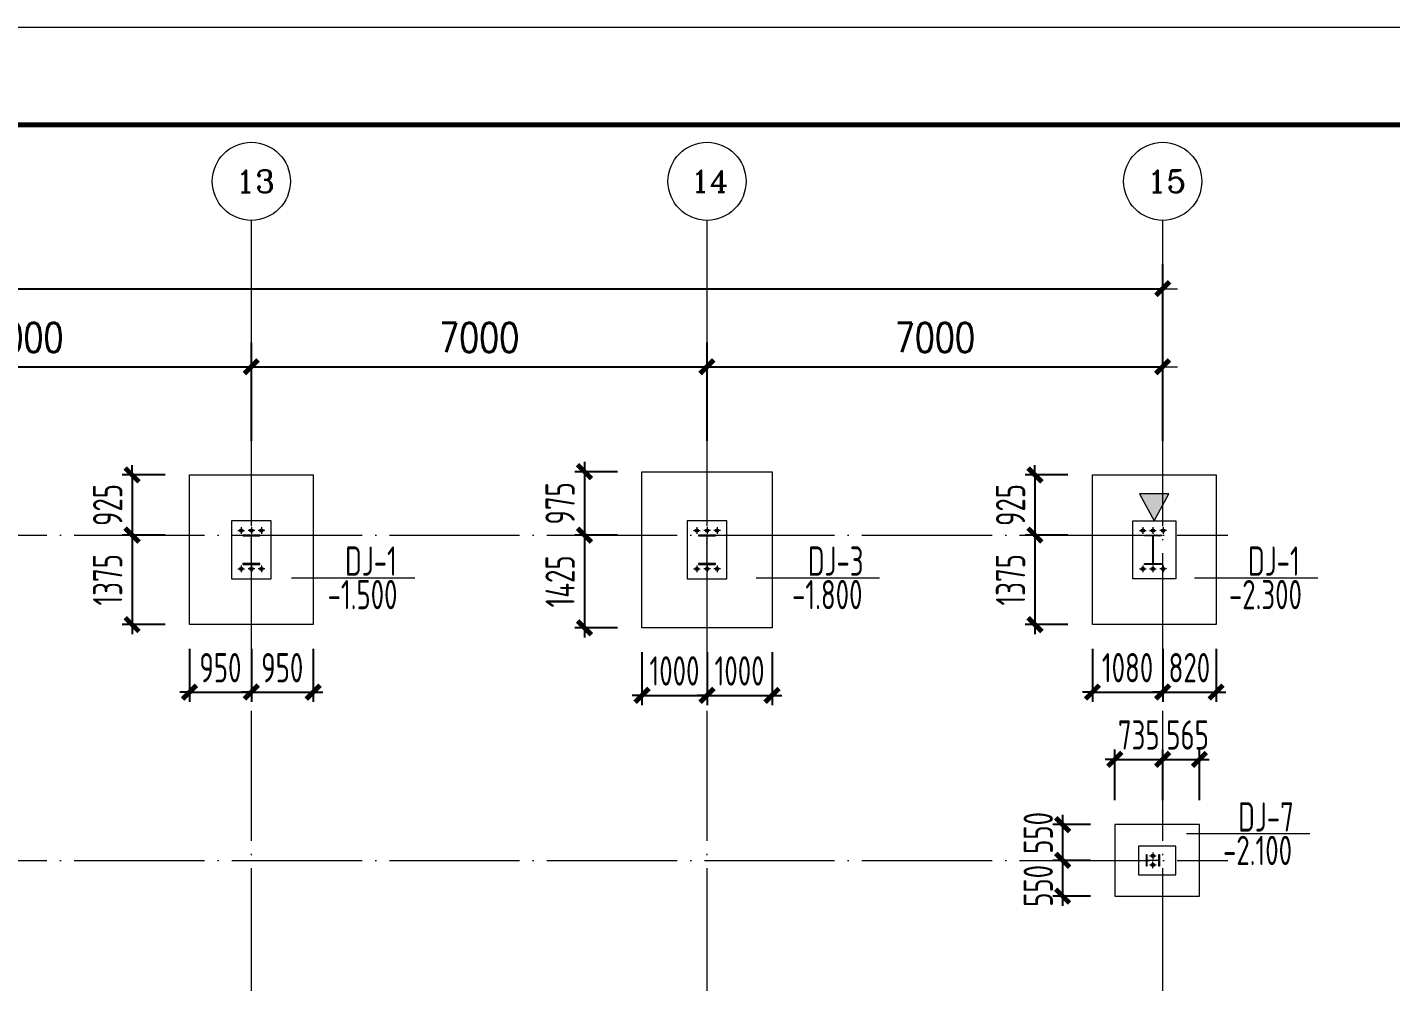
# Model space of a CAD drawing. Header units: millimetres. Extents: x 19781 to 898973, y -947928 to -267362.
# Drawn here: x 117300 to 138245, y -336363 to -321690 of the extents above; entities that cross this region are included whole.
import ezdxf
from ezdxf.enums import TextEntityAlignment as Align

# ---------------------------------------------------------------- set-up
doc = ezdxf.new("R2010")
doc.units = ezdxf.units.MM
doc.header["$LTSCALE"] = 100
doc.linetypes.add('CENTERX2', pattern=[101.599999, 63.5, -12.7, 12.7, -12.7])
doc.linetypes.add('DOTE', pattern=[2.42, 2, -0.2, 0.02, -0.2])
doc.layers.get('0').update_dxf_attribs({"lineweight": 18})
for name, color, linetype, lineweight in [('10', 7, 'Continuous', 18), ('1000', 2, 'Continuous', 18), ('11000', 4, 'Continuous', 18), ('52', 2, 'Continuous', 18), ('AXIS', 3, 'Continuous', 18), ('AXIS_TEXT', 7, 'Continuous', 18), ('BORDER', 7, 'Continuous', 18), ('DIM', 3, 'Continuous', 18), ('DOTE', 1, 'DOTE', 18), ('JC', 7, 'Continuous', 18), ('数字', 3, 'Continuous', 20), ('轴线', 1, 'CENTERX2', 13), ('钢柱', 4, 'Continuous', 20)]:
    doc.layers.add(name, color=color, linetype=linetype, lineweight=lineweight)
doc.styles.add('_TCH_AXIS', font='complex.shx', dxfattribs={"bigfont": 'gbcbig.shx'})
doc.styles.add('COMPLEX', font='complex.shx', dxfattribs={"bigfont": 'gbcbig.shx'})
doc.styles.add('dim_font', font='simplex.shx', dxfattribs={"width": 0.8, "bigfont": 'gbcbig.shx'})
doc.styles.add('TSSD_REIN', font='tssdeng.shx', dxfattribs={"width": 0.7, "bigfont": 'hztxt.shx'})
doc.dimstyles.new('DIMN150', dxfattribs={"dimscale": 1.5, "dimtxt": 300, "dimasz": 1, "dimexe": 250, "dimexo": 300, "dimgap": 150, "dimtad": 1, "dimdec": 0, "dimzin": 0, "dimdsep": 46, "dimtxsty": 'dim_font', "dimblk": '_CAXARROW', "dimcen": 0.09, "dimdle": 2, "dimclrt": 7, "dimadec": 0, "dimazin": 0, "dimtfac": 1, "dimtdec": 0, "dimtix": 1, "dimtmove": 2, "dimatfit": 3, "dimfxl": 1, "dimtolj": 1, "dimtzin": 0, "dimarcsym": 0})
doc.dimstyles.new('TSSD_100_100', dxfattribs={"dimtxt": 300, "dimasz": 100, "dimexe": 100, "dimexo": 250, "dimgap": 100, "dimtad": 1, "dimdec": 0, "dimzin": 0, "dimdsep": 46, "dimtxsty": 'TSSD_REIN', "dimblk": 'ARCHTICK', "dimcen": 0, "dimdle": 100, "dimclrt": 7, "dimadec": 0, "dimazin": 0, "dimtfac": 1, "dimtdec": 0, "dimtix": 1, "dimtmove": 2, "dimatfit": 3, "dimfxl": 1, "dimtolj": 1, "dimtzin": 0, "dimarcsym": 0})
pattern_1 = [(45, (0, 0), (-7.0710678, 7.0710678), []), (45, (0, 2.5), (-7.0710678, 7.0710678), [])]

# ---------------------------------------------------------------- blocks, each defined once
blk = doc.blocks.new('_DIMX')
blk.add_line((-150, 0), (150, 0))
blk.add_lwpolyline([(-70, -70, 50, 50, 0), (70, 70, 50, 50, 0)], format="xyseb")
blk = doc.blocks.new('*X1421')
at = {"layer": 'AXIS', "color": 0, "lineweight": -2, "transparency": 16777216}
for p, q in [((113742, -328047), (113742, -326534)), ((120742, -328047), (120742, -326534)), ((113744, -326909), (120741, -326909))]:
    blk.add_line(p, q, dxfattribs=at)
at = {"layer": 'AXIS', "color": 0, "lineweight": -2, "transparency": 16777216, "xscale": 1.5, "yscale": 1.5, "zscale": 1.5, "rotation": 180}
blk.add_blockref('_DIMX', (113742, -326909), dxfattribs=at)
at = {"layer": 'AXIS', "color": 0, "lineweight": -2, "transparency": 16777216, "xscale": 1.5, "yscale": 1.5, "zscale": 1.5}
blk.add_blockref('_DIMX', (120742, -326909), dxfattribs=at)
at = {"layer": 'AXIS', "color": 7, "transparency": 16777216, "insert": (117242, -326459), "char_height": 450, "width": 3805.71, "attachment_point": 5, "style": 'dim_font'}
blk.add_mtext('7000', dxfattribs=at)
blk = doc.blocks.new('_CAXARROW')
blk.add_hatch(color=0).paths.add_polyline_path([(0, 0), (-1, 0.125), (-1, -0.125)], flags=0)
blk = doc.blocks.new('*X1422')
at = {"layer": 'AXIS', "color": 0, "lineweight": -2, "transparency": 16777216}
for p, q in [((120742, -328047), (120742, -326534)), ((127742, -328047), (127742, -326534)), ((120744, -326909), (127741, -326909))]:
    blk.add_line(p, q, dxfattribs=at)
at = {"layer": 'AXIS', "color": 0, "lineweight": -2, "transparency": 16777216, "xscale": 1.5, "yscale": 1.5, "zscale": 1.5, "rotation": 180}
blk.add_blockref('_DIMX', (120742, -326909), dxfattribs=at)
at = {"layer": 'AXIS', "color": 0, "lineweight": -2, "transparency": 16777216, "xscale": 1.5, "yscale": 1.5, "zscale": 1.5}
blk.add_blockref('_DIMX', (127742, -326909), dxfattribs=at)
at = {"layer": 'AXIS', "color": 7, "transparency": 16777216, "insert": (124242, -326459), "char_height": 450, "width": 3805.71, "attachment_point": 5, "style": 'dim_font'}
blk.add_mtext('7000', dxfattribs=at)
blk = doc.blocks.new('*X1423')
at = {"layer": 'AXIS', "color": 0, "lineweight": -2, "transparency": 16777216}
for p, q in [((127742, -328047), (127742, -326534)), ((134742, -328047), (134742, -326534)), ((127744, -326909), (134741, -326909))]:
    blk.add_line(p, q, dxfattribs=at)
at = {"layer": 'AXIS', "color": 0, "lineweight": -2, "transparency": 16777216, "xscale": 1.5, "yscale": 1.5, "zscale": 1.5, "rotation": 180}
blk.add_blockref('_DIMX', (127742, -326909), dxfattribs=at)
at = {"layer": 'AXIS', "color": 0, "lineweight": -2, "transparency": 16777216, "xscale": 1.5, "yscale": 1.5, "zscale": 1.5}
blk.add_blockref('_DIMX', (134742, -326909), dxfattribs=at)
at = {"layer": 'AXIS', "color": 7, "transparency": 16777216, "insert": (131242, -326459), "char_height": 450, "width": 3805.71, "attachment_point": 5, "style": 'dim_font'}
blk.add_mtext('7000', dxfattribs=at)
blk = doc.blocks.new('_AXISO')
blk.add_circle((0, 0), 0.5)
at = {"layer": 'AXIS_TEXT', "style": 'COMPLEX', "width": 1.04167}
blk.add_attdef('A', (-0.25, -0.28), '', height=0.56, dxfattribs=at)
blk = doc.blocks.new('*X1425')
at = {"layer": 'AXIS', "color": 0, "lineweight": -2, "transparency": 16777216}
for p, q in [((36742, -327747), (36742, -325334)), ((134742, -327747), (134742, -325334)), ((36744, -325709), (134741, -325709))]:
    blk.add_line(p, q, dxfattribs=at)
at = {"layer": 'AXIS', "color": 0, "lineweight": -2, "transparency": 16777216, "xscale": 1.5, "yscale": 1.5, "zscale": 1.5, "rotation": 180}
blk.add_blockref('_DIMX', (36742, -325709), dxfattribs=at)
at = {"layer": 'AXIS', "color": 0, "lineweight": -2, "transparency": 16777216, "xscale": 1.5, "yscale": 1.5, "zscale": 1.5}
blk.add_blockref('_DIMX', (134742, -325709), dxfattribs=at)
at = {"layer": 'AXIS', "color": 7, "transparency": 16777216, "insert": (85742, -325259), "char_height": 450, "width": 4834.29, "attachment_point": 5, "style": 'dim_font'}
blk.add_mtext('98000', dxfattribs=at)
blk = doc.blocks.new('_ArchTick_0')
at = {"color": 0, "linetype": 'ByBlock'}
blk.add_lwpolyline([(-0.71, -0.71, 0.5, 0.5, 0), (0.71, 0.71, 0.5, 0.5, 0)], format="xyseb", dxfattribs=at)
blk = doc.blocks.new('*X1633')
at = {"layer": 'DIM', "color": 0, "lineweight": -2, "ltscale": 100, "transparency": 16777216}
for p, q in [((118910, -329347), (118910, -331022)), ((119417, -329497), (118760, -329497)), ((119417, -330872), (118760, -330872))]:
    blk.add_line(p, q, dxfattribs=at)
at = {"layer": 'DIM', "color": 0, "lineweight": -2, "ltscale": 100, "transparency": 16777216, "xscale": 150, "yscale": 150, "zscale": 150}
for p, rotation in [((118910, -329497), 90), ((118910, -330872), 270)]:
    blk.add_blockref('_ArchTick_0', p, dxfattribs=dict(at, rotation=rotation))
at = {"layer": 'DIM', "color": 7, "ltscale": 100, "transparency": 16777216, "insert": (118535, -330184), "char_height": 450, "width": 3195, "attachment_point": 5, "rotation": 90, "style": 'TSSD_REIN'}
blk.add_mtext('1375', dxfattribs=at)
blk = doc.blocks.new('_ARCHTICK')
at = {"color": 0, "linetype": 'ByBlock', "const_width": 0.5}
blk.add_lwpolyline([(-0.5, -0.5), (0.5, 0.5)], dxfattribs=at)
blk = doc.blocks.new('*X1634')
at = {"layer": 'DIM', "color": 0, "lineweight": -2, "ltscale": 100, "transparency": 16777216}
for p, q in [((120742, -331247), (120742, -332060)), ((121692, -331247), (121692, -332060)), ((120742, -331910), (120592, -331910)), ((120742, -331910), (121692, -331910)), ((121692, -331910), (121842, -331910))]:
    blk.add_line(p, q, dxfattribs=at)
at = {"layer": 'DIM', "color": 0, "lineweight": -2, "ltscale": 100, "transparency": 16777216, "xscale": 150, "yscale": 150, "zscale": 150}
blk.add_blockref('_ArchTick_0', (120742, -331910), dxfattribs=at)
at = {"layer": 'DIM', "color": 0, "lineweight": -2, "ltscale": 100, "transparency": 16777216, "xscale": 150, "yscale": 150, "zscale": 150, "rotation": 180}
blk.add_blockref('_ArchTick_0', (121692, -331910), dxfattribs=at)
at = {"layer": 'DIM', "color": 7, "ltscale": 100, "transparency": 16777216, "insert": (121217, -331535), "char_height": 450, "width": 2430, "attachment_point": 5, "style": 'TSSD_REIN'}
blk.add_mtext('950', dxfattribs=at)
blk = doc.blocks.new('*X1635')
at = {"layer": 'DIM', "color": 0, "lineweight": -2, "ltscale": 100, "transparency": 16777216}
for p, q in [((119792, -331247), (119792, -332060)), ((120742, -331247), (120742, -332060)), ((119792, -331910), (119642, -331910)), ((119792, -331910), (120742, -331910)), ((120742, -331910), (120892, -331910))]:
    blk.add_line(p, q, dxfattribs=at)
at = {"layer": 'DIM', "color": 0, "lineweight": -2, "ltscale": 100, "transparency": 16777216, "xscale": 150, "yscale": 150, "zscale": 150}
blk.add_blockref('_ArchTick_0', (119792, -331910), dxfattribs=at)
at = {"layer": 'DIM', "color": 0, "lineweight": -2, "ltscale": 100, "transparency": 16777216, "xscale": 150, "yscale": 150, "zscale": 150, "rotation": 180}
blk.add_blockref('_ArchTick_0', (120742, -331910), dxfattribs=at)
at = {"layer": 'DIM', "color": 7, "ltscale": 100, "transparency": 16777216, "insert": (120267, -331535), "char_height": 450, "width": 2430, "attachment_point": 5, "style": 'TSSD_REIN'}
blk.add_mtext('950', dxfattribs=at)
blk = doc.blocks.new('*X1636')
at = {"layer": 'DIM', "color": 0, "lineweight": -2, "ltscale": 100, "transparency": 16777216}
for p, q in [((119417, -328572), (118760, -328572)), ((118910, -328572), (118910, -328422)), ((118910, -328572), (118910, -329497)), ((119417, -329497), (118760, -329497)), ((118910, -329497), (118910, -329647))]:
    blk.add_line(p, q, dxfattribs=at)
at = {"layer": 'DIM', "color": 0, "lineweight": -2, "ltscale": 100, "transparency": 16777216, "xscale": 150, "yscale": 150, "zscale": 150}
for p, rotation in [((118910, -328572), 270), ((118910, -329497), 90)]:
    blk.add_blockref('_ArchTick_0', p, dxfattribs=dict(at, rotation=rotation))
at = {"layer": 'DIM', "color": 7, "ltscale": 100, "transparency": 16777216, "insert": (118535, -329034), "char_height": 450, "width": 2430, "attachment_point": 5, "rotation": 90, "style": 'TSSD_REIN'}
blk.add_mtext('925', dxfattribs=at)
blk = doc.blocks.new('*X1671')
at = {"layer": 'DIM', "color": 0, "lineweight": -2, "ltscale": 100, "transparency": 16777216}
for p, q in [((125860, -329347), (125860, -331072)), ((126367, -329497), (125710, -329497)), ((126367, -330922), (125710, -330922))]:
    blk.add_line(p, q, dxfattribs=at)
at = {"layer": 'DIM', "color": 0, "lineweight": -2, "ltscale": 100, "transparency": 16777216, "xscale": 150, "yscale": 150, "zscale": 150}
for p, rotation in [((125860, -329497), 90), ((125860, -330922), 270)]:
    blk.add_blockref('_ArchTick_0', p, dxfattribs=dict(at, rotation=rotation))
at = {"layer": 'DIM', "color": 7, "ltscale": 100, "transparency": 16777216, "insert": (125485, -330209), "char_height": 450, "width": 3195, "attachment_point": 5, "rotation": 90, "style": 'TSSD_REIN'}
blk.add_mtext('1425', dxfattribs=at)
blk = doc.blocks.new('*X1672')
at = {"layer": 'DIM', "color": 0, "lineweight": -2, "ltscale": 100, "transparency": 16777216}
for p, q in [((127742, -331297), (127742, -332110)), ((128742, -331297), (128742, -332110)), ((127742, -331960), (127592, -331960)), ((127742, -331960), (128742, -331960)), ((128742, -331960), (128892, -331960))]:
    blk.add_line(p, q, dxfattribs=at)
at = {"layer": 'DIM', "color": 0, "lineweight": -2, "ltscale": 100, "transparency": 16777216, "xscale": 150, "yscale": 150, "zscale": 150}
blk.add_blockref('_ArchTick_0', (127742, -331960), dxfattribs=at)
at = {"layer": 'DIM', "color": 0, "lineweight": -2, "ltscale": 100, "transparency": 16777216, "xscale": 150, "yscale": 150, "zscale": 150, "rotation": 180}
blk.add_blockref('_ArchTick_0', (128742, -331960), dxfattribs=at)
at = {"layer": 'DIM', "color": 7, "ltscale": 100, "transparency": 16777216, "insert": (128242, -331585), "char_height": 450, "width": 3195, "attachment_point": 5, "style": 'TSSD_REIN'}
blk.add_mtext('1000', dxfattribs=at)
blk = doc.blocks.new('*X1673')
at = {"layer": 'DIM', "color": 0, "lineweight": -2, "ltscale": 100, "transparency": 16777216}
for p, q in [((126742, -331297), (126742, -332110)), ((127742, -331297), (127742, -332110)), ((126742, -331960), (126592, -331960)), ((126742, -331960), (127742, -331960)), ((127742, -331960), (127892, -331960))]:
    blk.add_line(p, q, dxfattribs=at)
at = {"layer": 'DIM', "color": 0, "lineweight": -2, "ltscale": 100, "transparency": 16777216, "xscale": 150, "yscale": 150, "zscale": 150}
blk.add_blockref('_ArchTick_0', (126742, -331960), dxfattribs=at)
at = {"layer": 'DIM', "color": 0, "lineweight": -2, "ltscale": 100, "transparency": 16777216, "xscale": 150, "yscale": 150, "zscale": 150, "rotation": 180}
blk.add_blockref('_ArchTick_0', (127742, -331960), dxfattribs=at)
at = {"layer": 'DIM', "color": 7, "ltscale": 100, "transparency": 16777216, "insert": (127242, -331585), "char_height": 450, "width": 3195, "attachment_point": 5, "style": 'TSSD_REIN'}
blk.add_mtext('1000', dxfattribs=at)
blk = doc.blocks.new('*X1674')
at = {"layer": 'DIM', "color": 0, "lineweight": -2, "ltscale": 100, "transparency": 16777216}
for p, q in [((125860, -328372), (125860, -329647)), ((126367, -328522), (125710, -328522)), ((126367, -329497), (125710, -329497))]:
    blk.add_line(p, q, dxfattribs=at)
at = {"layer": 'DIM', "color": 0, "lineweight": -2, "ltscale": 100, "transparency": 16777216, "xscale": 150, "yscale": 150, "zscale": 150}
for p, rotation in [((125860, -328522), 90), ((125860, -329497), 270)]:
    blk.add_blockref('_ArchTick_0', p, dxfattribs=dict(at, rotation=rotation))
at = {"layer": 'DIM', "color": 7, "ltscale": 100, "transparency": 16777216, "insert": (125485, -329009), "char_height": 450, "width": 2430, "attachment_point": 5, "rotation": 90, "style": 'TSSD_REIN'}
blk.add_mtext('975', dxfattribs=at)
blk = doc.blocks.new('*X1715')
at = {"layer": 'DIM', "color": 0, "lineweight": -2, "ltscale": 100, "transparency": 16777216}
for p, q in [((132780, -329347), (132780, -331022)), ((133287, -329497), (132630, -329497)), ((133287, -330872), (132630, -330872))]:
    blk.add_line(p, q, dxfattribs=at)
at = {"layer": 'DIM', "color": 0, "lineweight": -2, "ltscale": 100, "transparency": 16777216, "xscale": 150, "yscale": 150, "zscale": 150}
for p, rotation in [((132780, -329497), 90), ((132780, -330872), 270)]:
    blk.add_blockref('_ArchTick_0', p, dxfattribs=dict(at, rotation=rotation))
at = {"layer": 'DIM', "color": 7, "ltscale": 100, "transparency": 16777216, "insert": (132405, -330184), "char_height": 450, "width": 3195, "attachment_point": 5, "rotation": 90, "style": 'TSSD_REIN'}
blk.add_mtext('1375', dxfattribs=at)
blk = doc.blocks.new('*X1716')
at = {"layer": 'DIM', "color": 0, "lineweight": -2, "ltscale": 100, "transparency": 16777216}
for p, q in [((134742, -331247), (134742, -332060)), ((135562, -331247), (135562, -332060)), ((134742, -331910), (134592, -331910)), ((134742, -331910), (135562, -331910)), ((135562, -331910), (135712, -331910))]:
    blk.add_line(p, q, dxfattribs=at)
at = {"layer": 'DIM', "color": 0, "lineweight": -2, "ltscale": 100, "transparency": 16777216, "xscale": 150, "yscale": 150, "zscale": 150}
blk.add_blockref('_ArchTick_0', (134742, -331910), dxfattribs=at)
at = {"layer": 'DIM', "color": 0, "lineweight": -2, "ltscale": 100, "transparency": 16777216, "xscale": 150, "yscale": 150, "zscale": 150, "rotation": 180}
blk.add_blockref('_ArchTick_0', (135562, -331910), dxfattribs=at)
at = {"layer": 'DIM', "color": 7, "ltscale": 100, "transparency": 16777216, "insert": (135152, -331535), "char_height": 450, "width": 2430, "attachment_point": 5, "style": 'TSSD_REIN'}
blk.add_mtext('820', dxfattribs=at)
blk = doc.blocks.new('*X1717')
at = {"layer": 'DIM', "color": 0, "lineweight": -2, "ltscale": 100, "transparency": 16777216}
for p, q in [((133662, -331247), (133662, -332060)), ((134742, -331247), (134742, -332060)), ((133662, -331910), (133512, -331910)), ((133662, -331910), (134742, -331910)), ((134742, -331910), (134892, -331910))]:
    blk.add_line(p, q, dxfattribs=at)
at = {"layer": 'DIM', "color": 0, "lineweight": -2, "ltscale": 100, "transparency": 16777216, "xscale": 150, "yscale": 150, "zscale": 150}
blk.add_blockref('_ArchTick_0', (133662, -331910), dxfattribs=at)
at = {"layer": 'DIM', "color": 0, "lineweight": -2, "ltscale": 100, "transparency": 16777216, "xscale": 150, "yscale": 150, "zscale": 150, "rotation": 180}
blk.add_blockref('_ArchTick_0', (134742, -331910), dxfattribs=at)
at = {"layer": 'DIM', "color": 7, "ltscale": 100, "transparency": 16777216, "insert": (134202, -331535), "char_height": 450, "width": 3195, "attachment_point": 5, "style": 'TSSD_REIN'}
blk.add_mtext('1080', dxfattribs=at)
blk = doc.blocks.new('*X1718')
at = {"layer": 'DIM', "color": 0, "lineweight": -2, "ltscale": 100, "transparency": 16777216}
for p, q in [((133287, -328572), (132630, -328572)), ((132780, -328572), (132780, -328422)), ((132780, -328572), (132780, -329497)), ((133287, -329497), (132630, -329497)), ((132780, -329497), (132780, -329647))]:
    blk.add_line(p, q, dxfattribs=at)
at = {"layer": 'DIM', "color": 0, "lineweight": -2, "ltscale": 100, "transparency": 16777216, "xscale": 150, "yscale": 150, "zscale": 150}
for p, rotation in [((132780, -328572), 270), ((132780, -329497), 90)]:
    blk.add_blockref('_ArchTick_0', p, dxfattribs=dict(at, rotation=rotation))
at = {"layer": 'DIM', "color": 7, "ltscale": 100, "transparency": 16777216, "insert": (132405, -329034), "char_height": 450, "width": 2430, "attachment_point": 5, "rotation": 90, "style": 'TSSD_REIN'}
blk.add_mtext('925', dxfattribs=at)
blk = doc.blocks.new('*X1757')
at = {"layer": 'DIM', "color": 0, "lineweight": -2, "ltscale": 100, "transparency": 16777216}
for p, q in [((133205, -333797), (133205, -334647)), ((133632, -333947), (133055, -333947)), ((133632, -334497), (133055, -334497))]:
    blk.add_line(p, q, dxfattribs=at)
at = {"layer": 'DIM', "color": 0, "lineweight": -2, "ltscale": 100, "transparency": 16777216, "xscale": 150, "yscale": 150, "zscale": 150}
for p, rotation in [((133205, -333947), 90), ((133205, -334497), 270)]:
    blk.add_blockref('_ArchTick_0', p, dxfattribs=dict(at, rotation=rotation))
at = {"layer": 'DIM', "color": 7, "ltscale": 100, "transparency": 16777216, "insert": (132830, -334075), "char_height": 450, "width": 2430, "attachment_point": 5, "rotation": 90, "style": 'TSSD_REIN'}
blk.add_mtext('550', dxfattribs=at)
blk = doc.blocks.new('*X1758')
at = {"layer": 'DIM', "color": 0, "lineweight": -2, "ltscale": 100, "transparency": 16777216}
for p, q in [((134007, -333572), (134007, -332794)), ((134742, -333572), (134742, -332794)), ((134007, -332944), (133857, -332944)), ((134007, -332944), (134742, -332944)), ((134742, -332944), (134892, -332944))]:
    blk.add_line(p, q, dxfattribs=at)
at = {"layer": 'DIM', "color": 0, "lineweight": -2, "ltscale": 100, "transparency": 16777216, "xscale": 150, "yscale": 150, "zscale": 150}
blk.add_blockref('_ArchTick_0', (134007, -332944), dxfattribs=at)
at = {"layer": 'DIM', "color": 0, "lineweight": -2, "ltscale": 100, "transparency": 16777216, "xscale": 150, "yscale": 150, "zscale": 150, "rotation": 180}
blk.add_blockref('_ArchTick_0', (134742, -332944), dxfattribs=at)
at = {"layer": 'DIM', "color": 7, "ltscale": 100, "transparency": 16777216, "insert": (134375, -332569), "char_height": 450, "width": 2430, "attachment_point": 5, "style": 'TSSD_REIN'}
blk.add_mtext('735', dxfattribs=at)
blk = doc.blocks.new('*X1759')
at = {"layer": 'DIM', "color": 0, "lineweight": -2, "ltscale": 100, "transparency": 16777216}
for p, q in [((133205, -334347), (133205, -335197)), ((133632, -334497), (133055, -334497)), ((133632, -335047), (133055, -335047))]:
    blk.add_line(p, q, dxfattribs=at)
at = {"layer": 'DIM', "color": 0, "lineweight": -2, "ltscale": 100, "transparency": 16777216, "xscale": 150, "yscale": 150, "zscale": 150}
for p, rotation in [((133205, -334497), 90), ((133205, -335047), 270)]:
    blk.add_blockref('_ArchTick_0', p, dxfattribs=dict(at, rotation=rotation))
at = {"layer": 'DIM', "color": 7, "ltscale": 100, "transparency": 16777216, "insert": (132830, -334889), "char_height": 450, "width": 2430, "attachment_point": 5, "rotation": 90, "style": 'TSSD_REIN'}
blk.add_mtext('550', dxfattribs=at)
blk = doc.blocks.new('*X1760')
at = {"layer": 'DIM', "color": 0, "lineweight": -2, "ltscale": 100, "transparency": 16777216}
for p, q in [((134742, -333572), (134742, -332794)), ((135307, -333572), (135307, -332794)), ((134592, -332944), (135457, -332944))]:
    blk.add_line(p, q, dxfattribs=at)
at = {"layer": 'DIM', "color": 0, "lineweight": -2, "ltscale": 100, "transparency": 16777216, "xscale": 150, "yscale": 150, "zscale": 150, "rotation": 180}
blk.add_blockref('_ArchTick_0', (134742, -332944), dxfattribs=at)
at = {"layer": 'DIM', "color": 0, "lineweight": -2, "ltscale": 100, "transparency": 16777216, "xscale": 150, "yscale": 150, "zscale": 150}
blk.add_blockref('_ArchTick_0', (135307, -332944), dxfattribs=at)
at = {"layer": 'DIM', "color": 7, "ltscale": 100, "transparency": 16777216, "insert": (135124, -332569), "char_height": 450, "width": 2430, "attachment_point": 5, "style": 'TSSD_REIN'}
blk.add_mtext('565', dxfattribs=at)

msp = doc.modelspace()

# ---------------------------------------------------------------- hatches: boundary and pattern name
h = msp.add_hatch(color=256)
edge = h.paths.add_edge_path(flags=0)
edge.add_arc((120587.21, -329427), 26, 0, 360)
h = msp.add_hatch(color=256)
edge = h.paths.add_edge_path(flags=0)
edge.add_arc((120742.21, -329427), 26, 0, 360)
h = msp.add_hatch(color=256)
edge = h.paths.add_edge_path(flags=0)
edge.add_arc((120897.21, -329427), 26, 0, 360)
h = msp.add_hatch(color=256)
edge = h.paths.add_edge_path(flags=0)
edge.add_arc((127587.21, -329427), 26, 0, 360)
h = msp.add_hatch(color=256)
edge = h.paths.add_edge_path(flags=0)
edge.add_arc((127742.21, -329427), 26, 0, 360)
h = msp.add_hatch(color=256)
edge = h.paths.add_edge_path(flags=0)
edge.add_arc((127897.21, -329427), 26, 0, 360)
h = msp.add_hatch(color=256)
edge = h.paths.add_edge_path(flags=0)
edge.add_arc((134437.21, -329427), 26, 0, 360)
h = msp.add_hatch(color=256)
edge = h.paths.add_edge_path(flags=0)
edge.add_arc((134592.21, -329427), 26, 0, 360)
h = msp.add_hatch(color=256)
edge = h.paths.add_edge_path(flags=0)
edge.add_arc((134747.21, -329427), 26, 0, 360)
h = msp.add_hatch(color=256)
edge = h.paths.add_edge_path(flags=0)
edge.add_arc((120587.21, -330017), 26, 0, 360)
h = msp.add_hatch(color=256)
edge = h.paths.add_edge_path(flags=0)
edge.add_arc((120742.21, -330017), 26, 0, 360)
h = msp.add_hatch(color=256)
edge = h.paths.add_edge_path(flags=0)
edge.add_arc((120897.21, -330017), 26, 0, 360)
h = msp.add_hatch(color=256)
edge = h.paths.add_edge_path(flags=0)
edge.add_arc((127587.21, -330017), 26, 0, 360)
h = msp.add_hatch(color=256)
edge = h.paths.add_edge_path(flags=0)
edge.add_arc((127742.21, -330017), 26, 0, 360)
h = msp.add_hatch(color=256)
edge = h.paths.add_edge_path(flags=0)
edge.add_arc((127897.21, -330017), 26, 0, 360)
h = msp.add_hatch(color=256)
edge = h.paths.add_edge_path(flags=0)
edge.add_arc((134437.21, -330017), 26, 0, 360)
h = msp.add_hatch(color=256)
edge = h.paths.add_edge_path(flags=0)
edge.add_arc((134592.21, -330017), 26, 0, 360)
h = msp.add_hatch(color=256)
edge = h.paths.add_edge_path(flags=0)
edge.add_arc((134747.21, -330017), 26, 0, 360)
h = msp.add_hatch(color=256)
edge = h.paths.add_edge_path(flags=0)
edge.add_arc((134592.21, -334427), 26, 0, 360)
h = msp.add_hatch(color=256)
edge = h.paths.add_edge_path(flags=0)
edge.add_arc((134592.21, -334567), 26, 0, 360)
at = {"layer": '10', "ltscale": 100}
h = msp.add_hatch(dxfattribs=at)
h.set_pattern_fill('金属', color=256, style=0, pattern_type=0)
h.set_pattern_definition(pattern_1)
h.paths.add_polyline_path([(120746.21, -329509), (120872.21, -329509), (120872.21, -329497), (120612.21, -329497), (120612.21, -329509), (120738.21, -329509), (120738.21, -329935), (120612.21, -329935), (120612.21, -329947), (120872.21, -329947), (120872.21, -329935), (120746.21, -329935)], flags=0)
h = msp.add_hatch(dxfattribs=at)
h.set_pattern_fill('金属', color=256, style=0, pattern_type=0)
h.set_pattern_definition(pattern_1)
h.paths.add_polyline_path([(127746.21, -329509), (127872.21, -329509), (127872.21, -329497), (127612.21, -329497), (127612.21, -329509), (127738.21, -329509), (127738.21, -329935), (127612.21, -329935), (127612.21, -329947), (127872.21, -329947), (127872.21, -329935), (127746.21, -329935)], flags=0)
h = msp.add_hatch(dxfattribs=at)
h.set_pattern_fill('金属', color=256, style=0, pattern_type=0)
h.set_pattern_definition([(135, (0, 0), (-7.0710678, -7.0710678), []), (135, (0, 2.5), (-7.0710678, -7.0710678), [])])
h.paths.add_polyline_path([(134588.21, -329509), (134462.21, -329509), (134462.21, -329497), (134722.21, -329497), (134722.21, -329509), (134596.21, -329509), (134596.21, -329935), (134722.21, -329935), (134722.21, -329947), (134462.21, -329947), (134462.21, -329935), (134588.21, -329935)], flags=0)
h = msp.add_hatch(dxfattribs=at)
h.set_pattern_fill('金属', color=256, style=0, pattern_type=0)
h.set_pattern_definition([(135, (0, 0), (-7.0710678, -7.0710678), []), (135, (0, 2.5), (-7.0710678, -7.0710678), [])])
h.paths.add_polyline_path([(134500.21, -334500), (134500.21, -334587), (134492.21, -334587), (134492.21, -334407), (134500.21, -334407), (134500.21, -334494), (134684.21, -334494), (134684.21, -334407), (134692.21, -334407), (134692.21, -334587), (134684.21, -334587), (134684.21, -334500)], flags=0)
at = {"layer": '52', "ltscale": 100}
msp.add_hatch(color=256, dxfattribs=at).paths.add_polyline_path([(134838.32, -328861.17), (134386.09, -328861.17), (134612.21, -329277)], flags=0)

# ---------------------------------------------------------------- linework, layer by layer
at = {"layer": '1000', "ltscale": 100}
for points in [[(121047.21, -329277), (120437.21, -329277), (120437.21, -330167), (121047.21, -330167)], [(128047.21, -329277), (127437.21, -329277), (127437.21, -330167), (128047.21, -330167)], [(134282.21, -329277), (134942.21, -329277), (134942.21, -330167), (134282.21, -330167)], [(134372.21, -334717), (134942.21, -334717), (134942.21, -334277), (134372.21, -334277)]]:
    msp.add_lwpolyline(points, close=True, dxfattribs=at)
at = {"layer": '11000'}
for centre in [(120587.21, -329427), (120742.21, -329427), (120897.21, -329427), (127587.21, -329427), (127742.21, -329427), (127897.21, -329427), (134437.21, -329427), (134592.21, -329427), (134747.21, -329427), (120587.21, -330017), (120742.21, -330017), (120897.21, -330017), (127587.21, -330017), (127742.21, -330017), (127897.21, -330017), (134437.21, -330017), (134592.21, -330017), (134747.21, -330017), (134592.21, -334427), (134592.21, -334567)]:
    msp.add_circle(centre, 26, dxfattribs=at)
at = {"layer": '52', "ltscale": 100}
msp.add_lwpolyline([(134838.32, -328861.17), (134386.09, -328861.17), (134612.21, -329277)], close=True, dxfattribs=at)
at = {"layer": 'AXIS'}
for p, q in [((120742.21, -328497), (120742.21, -324659)), ((127742.21, -328497), (127742.21, -324659)), ((134742.21, -328497), (134742.21, -324659))]:
    msp.add_line(p, q, dxfattribs=at)
at = {"layer": 'BORDER'}
msp.add_lwpolyline([(19977, -384690.47), (19977, -321690.47), (153627, -321690.47), (153627, -384690.47)], close=True, dxfattribs=at)
msp.add_lwpolyline([(23727, -383190.47, 75, 75, 0), (23727, -323190.47, 75, 75, 0), (152127, -323190.47, 75, 75, 0), (152127, -383190.47, 75, 75, 0)], format="xyseb", close=True, dxfattribs=at)
at = {"layer": 'DOTE', "linetype": 'DOTE', "ltscale": 10}
for p, q in [((120742.21, -370497), (120742.21, -328497)), ((127742.21, -370497), (127742.21, -328497)), ((134742.21, -370497), (134742.21, -328497)), ((35742.21, -329497), (135742.21, -329497)), ((35742.21, -334497), (135742.21, -334497))]:
    msp.add_line(p, q, dxfattribs=at)
at = {"layer": 'JC', "ltscale": 100}
for points in [[(121692.21, -330872), (119792.21, -330872), (119792.21, -328572), (121692.21, -328572)], [(128742.21, -330922), (126742.21, -330922), (126742.21, -328522), (128742.21, -328522)], [(135562.21, -330872), (133662.21, -330872), (133662.21, -328572), (135562.21, -328572)], [(135307.21, -333947), (134007.21, -333947), (134007.21, -335047), (135307.21, -335047)]]:
    msp.add_lwpolyline(points, close=True, dxfattribs=at)
at = {"layer": '数字', "ltscale": 100}
for p, q in [((121359.21, -330153), (123254.21, -330153)), ((128498.21, -330153), (130393.21, -330153)), ((135229.21, -330153), (137124.21, -330153)), ((135108.21, -334086), (137003.21, -334086))]:
    msp.add_line(p, q, dxfattribs=at)
at = {"layer": '轴线'}
for p, q in [((120536.21, -329427), (120638.21, -329427)), ((120587.21, -329376), (120587.21, -329478)), ((120793.21, -329427), (120691.21, -329427)), ((120742.21, -329376), (120742.21, -329478)), ((120948.21, -329427), (120846.21, -329427)), ((120897.21, -329376), (120897.21, -329478)), ((127536.21, -329427), (127638.21, -329427)), ((127587.21, -329376), (127587.21, -329478)), ((127793.21, -329427), (127691.21, -329427)), ((127742.21, -329376), (127742.21, -329478)), ((127948.21, -329427), (127846.21, -329427)), ((127897.21, -329376), (127897.21, -329478)), ((134386.21, -329427), (134488.21, -329427)), ((134437.21, -329376), (134437.21, -329478)), ((134541.21, -329427), (134643.21, -329427)), ((134592.21, -329376), (134592.21, -329478)), ((134798.21, -329427), (134696.21, -329427)), ((134747.21, -329376), (134747.21, -329478)), ((120536.21, -330017), (120638.21, -330017)), ((120587.21, -329966), (120587.21, -330068)), ((120793.21, -330017), (120691.21, -330017)), ((120742.21, -329966), (120742.21, -330068)), ((120948.21, -330017), (120846.21, -330017)), ((120897.21, -329966), (120897.21, -330068)), ((127536.21, -330017), (127638.21, -330017)), ((127587.21, -329966), (127587.21, -330068)), ((127793.21, -330017), (127691.21, -330017)), ((127742.21, -329966), (127742.21, -330068)), ((127948.21, -330017), (127846.21, -330017)), ((127897.21, -329966), (127897.21, -330068)), ((134386.21, -330017), (134488.21, -330017)), ((134437.21, -329966), (134437.21, -330068)), ((134541.21, -330017), (134643.21, -330017)), ((134592.21, -329966), (134592.21, -330068)), ((134798.21, -330017), (134696.21, -330017)), ((134747.21, -329966), (134747.21, -330068)), ((134541.21, -334427), (134643.21, -334427)), ((134592.21, -334376), (134592.21, -334478)), ((134541.21, -334567), (134643.21, -334567)), ((134592.21, -334618), (134592.21, -334516))]:
    msp.add_line(p, q, dxfattribs=at)
at = {"layer": '钢柱', "ltscale": 100}
for points in [[(120746.21, -329509), (120872.21, -329509), (120872.21, -329497), (120612.21, -329497), (120612.21, -329509), (120738.21, -329509), (120738.21, -329935), (120612.21, -329935), (120612.21, -329947), (120872.21, -329947), (120872.21, -329935), (120746.21, -329935)], [(127746.21, -329509), (127872.21, -329509), (127872.21, -329497), (127612.21, -329497), (127612.21, -329509), (127738.21, -329509), (127738.21, -329935), (127612.21, -329935), (127612.21, -329947), (127872.21, -329947), (127872.21, -329935), (127746.21, -329935)], [(134588.21, -329509), (134462.21, -329509), (134462.21, -329497), (134722.21, -329497), (134722.21, -329509), (134596.21, -329509), (134596.21, -329935), (134722.21, -329935), (134722.21, -329947), (134462.21, -329947), (134462.21, -329935), (134588.21, -329935)], [(134500.21, -334500), (134500.21, -334587), (134492.21, -334587), (134492.21, -334407), (134500.21, -334407), (134500.21, -334494), (134684.21, -334494), (134684.21, -334407), (134692.21, -334407), (134692.21, -334587), (134684.21, -334587), (134684.21, -334500)]]:
    msp.add_lwpolyline(points, close=True, dxfattribs=at)

# ---------------------------------------------------------------- block references
at = {"layer": 'AXIS'}
ref = msp.add_blockref('_AXISO', (120742.21, -324059), dxfattribs=dict(at, xscale=1200, yscale=1200, zscale=1200))
ref.add_attrib('A', '13', (120498.78, -324229.4), dxfattribs={"layer": 'AXIS_TEXT', "height": 340.802, "style": '_TCH_AXIS', "width": 1.03448})
ref = msp.add_blockref('_AXISO', (127742.21, -324059), dxfattribs=dict(at, xscale=1200, yscale=1200, zscale=1200))
ref.add_attrib('A', '14', (127495.7, -324225.99), dxfattribs={"layer": 'AXIS_TEXT', "height": 333.976, "style": '_TCH_AXIS'})
ref = msp.add_blockref('_AXISO', (134742.21, -324059), dxfattribs=dict(at, xscale=1200, yscale=1200, zscale=1200))
ref.add_attrib('A', '15', (134498.78, -324229.4), dxfattribs={"layer": 'AXIS_TEXT', "height": 340.802, "style": '_TCH_AXIS', "width": 1.03448})

# ---------------------------------------------------------------- texts
at = {"layer": '数字', "ltscale": 100, "style": 'TSSD_REIN', "width": 0.7}
for s, p in [('DJ-1', (122579.14, -329896.29)), ('DJ-3', (129718.14, -329896.29)), ('DJ-1', (136449.14, -329896.29)), ('-1.500', (122450.14, -330411.29)), ('-1.800', (129589.14, -330411.29)), ('-2.300', (136320.14, -330411.29)), ('DJ-7', (136328.14, -333829.29)), ('-2.100', (136199.14, -334344.29))]:
    msp.add_text(s, height=450, dxfattribs=at).set_placement(p, align=Align.MIDDLE_CENTER)

# ---------------------------------------------------------------- dimensions: what is measured, and where the dimension line sits
at = {"layer": 'AXIS'}
for base, p1, p2, picture, middle in [((134742.21, -325709), (36742.21, -328197), (134742.21, -328197), '*X1425', (85742.21, -325259)), ((120742.21, -326909), (113742.21, -328497), (120742.21, -328497), '*X1421', (117242.21, -326459)), ((127742.21, -326909), (120742.21, -328497), (127742.21, -328497), '*X1422', (124242.21, -326459)), ((134742.21, -326909), (127742.21, -328497), (134742.21, -328497), '*X1423', (131242.21, -326459))]:
    dim = msp.add_linear_dim(base=base, p1=p1, p2=p2, dimstyle='DIMN150', override={"dimsah": 1, "dimtzin": 0}, dxfattribs=at)
    dim.commit()
    dim.dimension.update_dxf_attribs({"geometry": picture, "text_midpoint": middle})
at = {"layer": 'DIM', "ltscale": 100}
for base, p1, p2, angle, picture, middle in [((118910.2, -329497), (119792.21, -328572), (119792.21, -329497), 270, '*X1636', (118535.2, -329034.5)), ((125860.2, -329497), (126742.21, -328522), (126742.21, -329497), 270, '*X1674', (125485.2, -329009.5)), ((132780.2, -329497), (133662.21, -328572), (133662.21, -329497), 270, '*X1718', (132405.2, -329034.5)), ((118910.2, -330872), (119792.21, -329497), (119792.21, -330872), 270, '*X1633', (118535.2, -330184.5)), ((125860.2, -330922), (126742.21, -329497), (126742.21, -330922), 270, '*X1671', (125485.2, -330209.5)), ((132780.2, -330872), (133662.21, -329497), (133662.21, -330872), 270, '*X1715', (132405.2, -330184.5)), ((121692.21, -331910.09), (120742.21, -330872), (121692.21, -330872), 0, '*X1634', (121217.21, -331535.09)), ((127742.21, -331960.09), (126742.21, -330922), (127742.21, -330922), 0, '*X1673', (127242.21, -331585.09)), ((134742.21, -332943.59), (134007.21, -333947), (134742.21, -333947), 0, '*X1758', (134374.71, -332568.59))]:
    dim = msp.add_linear_dim(base=base, p1=p1, p2=p2, angle=angle, dimstyle='TSSD_100_100', override={"dimscale": 1.5, "dimsah": 1, "dimtzin": 0}, dxfattribs=at)
    dim.commit()
    dim.dimension.update_dxf_attribs({"geometry": picture, "text_midpoint": middle})
for base, p1, p2, picture, middle in [((120742.21, -331910.09), (119792.21, -330872), (120742.21, -330872), '*X1635', (120267.21, -331535.09)), ((128742.21, -331960.09), (127742.21, -330922), (128742.21, -330922), '*X1672', (128242.21, -331585.09)), ((134742.21, -331910.09), (133662.21, -330872), (134742.21, -330872), '*X1717', (134202.21, -331535.09)), ((135562.21, -331910.09), (134742.21, -330872), (135562.21, -330872), '*X1716', (135152.21, -331535.09))]:
    dim = msp.add_linear_dim(base=base, p1=p1, p2=p2, dimstyle='TSSD_100_100', override={"dimscale": 1.5, "dimsah": 1, "dimtzin": 0}, dxfattribs=at)
    dim.commit()
    dim.dimension.update_dxf_attribs({"geometry": picture, "text_midpoint": middle})
for base, p1, p2, angle, picture, middle in [((135307.21, -332943.59), (134742.21, -333947), (135307.21, -333947), 0, '*X1760', (135124.32, -332568.59)), ((133205.2, -334497), (134007.21, -333947), (134007.21, -334497), 270, '*X1757', (132830.2, -334074.88)), ((133205.2, -335047), (134007.21, -334497), (134007.21, -335047), 270, '*X1759', (132830.2, -334889.11))]:
    dim = msp.add_linear_dim(base=base, p1=p1, p2=p2, angle=angle, dimstyle='TSSD_100_100', override={"dimscale": 1.5, "dimsah": 1, "dimtzin": 0}, dxfattribs=at)
    dim.commit()
    dim.dimension.update_dxf_attribs({"geometry": picture, "text_midpoint": middle, "dimtype": 160})

doc.saveas('drawing.dxf')
